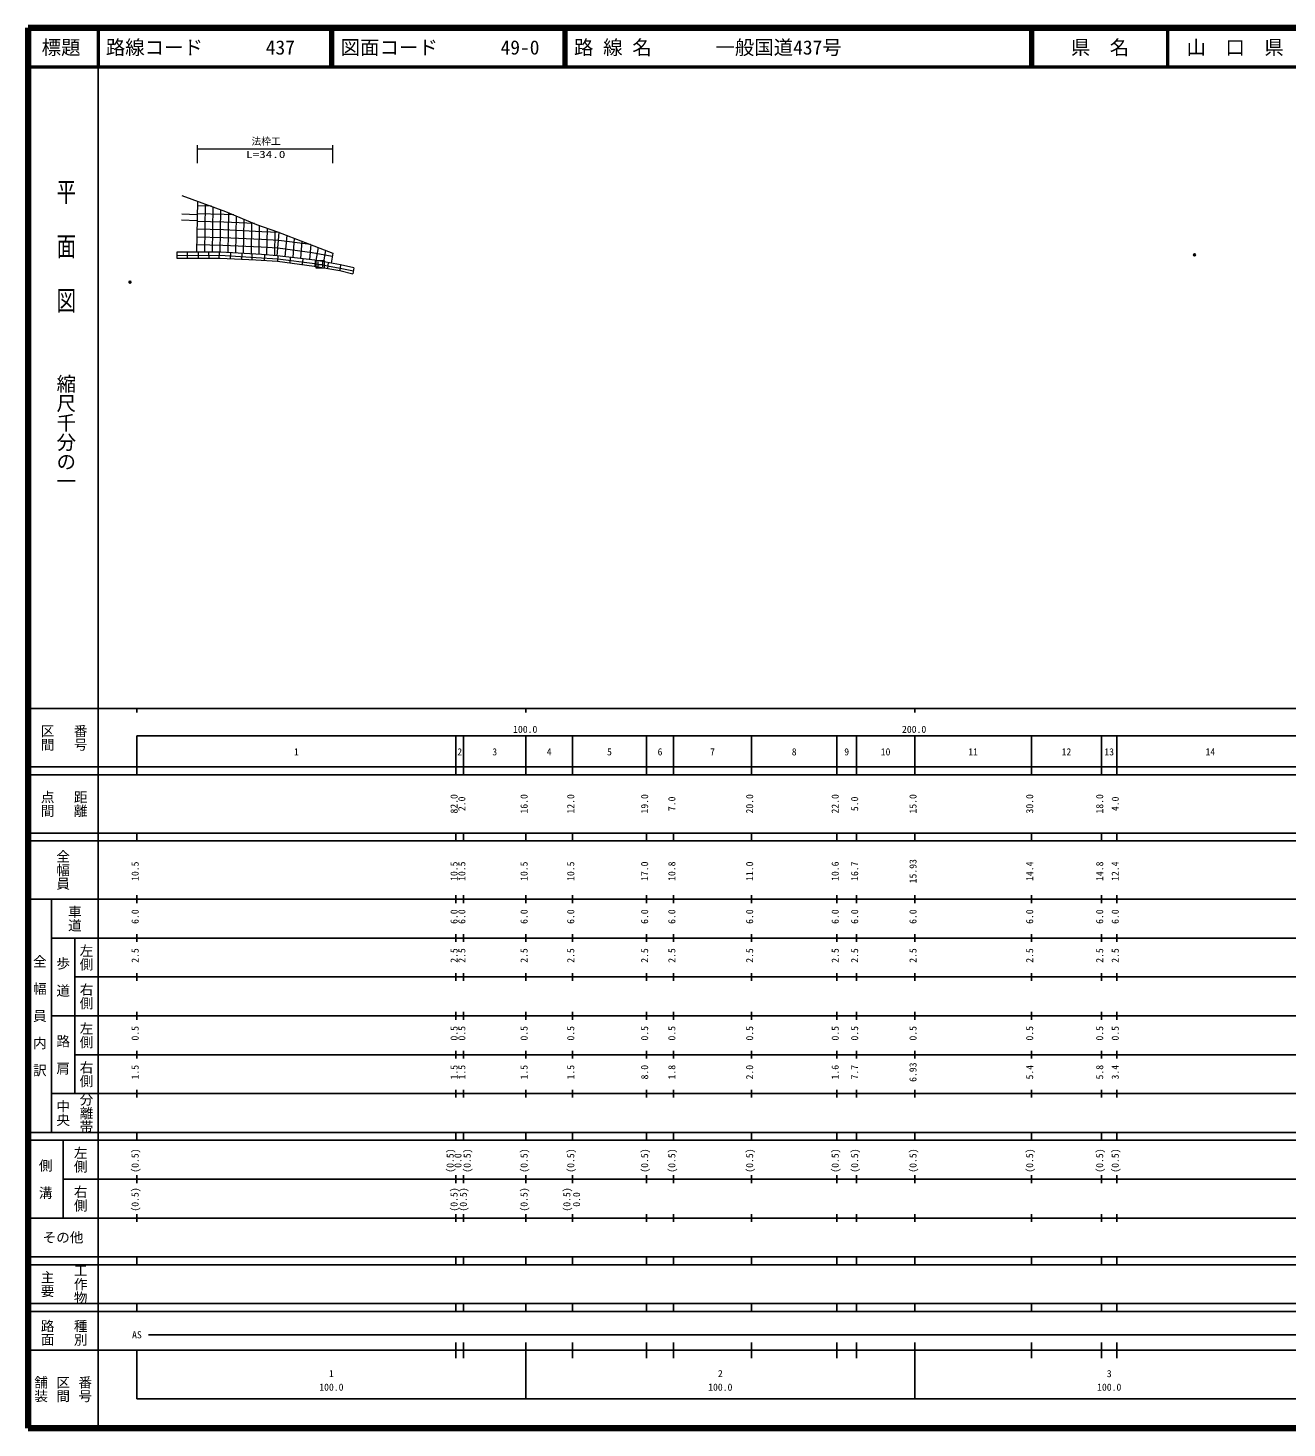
# Model space of a CAD drawing. Units: millimetres on the paper, with parts at other scales. Extents: x 40 to 680, y 20 to 380.
# Drawn here: x 40 to 363.7, y 20 to 380 of the extents above; entities that cross this region are included whole.
import ezdxf
from ezdxf.enums import TextEntityAlignment as Align

# ---------------------------------------------------------------- set-up
doc = ezdxf.new("R2010")
doc.units = ezdxf.units.MM
doc.header["$PDMODE"] = 32
doc.header["$PDSIZE"] = 0.5
for name, color, linetype, lineweight in [('M-BGD', 7, 'Continuous', 13), ('M-STR-HTXT', 7, 'Continuous', 13), ('M-TTL', 2, 'Continuous', 140), ('M-TTL-BAND', 7, 'Continuous', 25), ('M-TTL-LINE', 7, 'Continuous', 50)]:
    doc.layers.add(name, color=color, linetype=linetype, lineweight=lineweight)
doc.layers.add('M-OTRS', color=6, linetype='Continuous')
doc.layers.add('M-TTL-TXT', color=7, linetype='Continuous')
doc.styles.add('@ＭＳ ゴシック', font='')
doc.styles.add('ＭＳ ゴシック', font='')
doc.styles.get('@ＭＳ ゴシック').set_extended_font_data('@MS Gothic')
doc.styles.get('ＭＳ ゴシック').set_extended_font_data('MS Gothic')

msp = doc.modelspace()

# ---------------------------------------------------------------- linework, layer by layer
at = {"layer": 'M-BGD'}
for p, q in [((83.556, 335.451), (83.353, 322.345)), ((83.502, 331.981), (79.517, 332.102)), ((87.169, 334.149), (83.537, 334.24)), ((85.545, 334.734), (85.354, 322.35)), ((87.534, 334.018), (87.354, 322.354)), ((89.524, 333.302), (89.354, 322.359)), ((91.512, 332.539), (91.353, 322.253)), ((93.499, 331.7), (93.351, 322.132)), ((79.466, 330.651), (83.48, 330.513)), ((95.486, 330.861), (95.349, 322.01)), ((97.474, 330.022), (97.348, 321.888)), ((99.462, 329.234), (99.346, 321.767)), ((101.451, 328.543), (101.344, 321.621)), ((103.441, 327.852), (103.342, 321.464)), ((104.082, 321.405), (104.557, 327.389)), ((106.508, 326.691), (106.07, 321.174)), ((108.454, 325.934), (108.058, 320.943)), ((110.4, 325.177), (110.046, 320.711)), ((112.687, 324.289), (112.381, 320.44)), ((78.276, 322.334), (78.234, 320.85)), ((89.616, 322.359), (78.276, 322.334)), ((80.959, 322.34), (80.959, 320.841)), ((83.728, 322.346), (83.744, 320.831)), ((86.447, 322.352), (86.463, 320.821)), ((89.116, 322.358), (89.099, 320.812)), ((92.048, 322.211), (91.951, 320.687)), ((94.938, 322.035), (94.881, 320.542)), ((97.556, 321.876), (97.539, 320.41)), ((100.781, 321.666), (100.694, 320.232)), ((104.236, 321.388), (104.145, 320.025)), ((107.388, 321.021), (107.291, 319.592)), ((110.634, 320.643), (110.504, 319.149)), ((114.586, 323.55), (113.99, 320.236)), ((116.485, 322.812), (115.955, 319.863)), ((118.385, 322.074), (117.92, 319.491)), ((113.852, 320.263), (113.754, 318.695)), ((114.508, 319.852), (114.508, 318.602)), ((114.508, 319.227), (115.758, 319.227)), ((115.758, 319.852), (115.758, 318.602)), ((117.153, 319.667), (116.987, 318.16)), ((120.367, 319.087), (120.205, 317.627)), ((123.797, 318.348), (123.518, 316.776))]:
    msp.add_line(p, q, dxfattribs=at)
for points in [[(79.566, 336.888), (90.759, 332.857), (98.78, 329.47), (104.171, 327.599), (118.385, 322.074)], [(92.896, 331.955), (90.398, 332.068), (83.506, 332.24)], [(104.557, 327.389), (100.143, 327.621), (90.258, 328.07), (83.444, 328.241)], [(98.209, 329.711), (90.328, 330.069), (83.475, 330.241)], [(118.24, 321.267), (113.085, 322.223), (104.267, 323.398), (99.947, 323.626), (90.117, 324.073), (83.383, 324.241)], [(112.668, 324.296), (104.452, 325.391), (100.045, 325.623), (90.187, 326.072), (83.414, 326.241)], [(78.234, 320.85), (89.44, 320.811), (98.598, 320.358), (104.171, 320.023), (113.585, 318.723), (120.205, 317.627), (123.518, 316.776)], [(78.253, 321.522), (89.353, 321.568), (98.649, 321.013), (104.222, 320.666), (113.749, 319.44), (120.293, 318.284), (123.655, 317.549)], [(113.769, 320.278), (104.082, 321.405), (100.02, 321.726), (89.616, 322.359)], [(123.797, 318.348), (120.367, 319.087), (113.769, 320.278)]]:
    msp.add_lwpolyline(points, dxfattribs=at)
msp.add_lwpolyline([(114.133, 318.227), (114.133, 320.227), (116.133, 320.227), (116.133, 318.227)], close=True, dxfattribs=at)
at = {"layer": 'M-OTRS'}
for p in [(339.944, 321.661), (66.23, 314.672)]:
    msp.add_point(p, dxfattribs=at)
at = {"layer": 'M-STR-HTXT'}
for p, q in [((83.556, 345.23), (83.556, 349.901)), ((118.385, 345.23), (118.385, 349.901)), ((83.556, 348.901), (118.385, 348.901))]:
    msp.add_line(p, q, dxfattribs=at)
at = {"layer": 'M-TTL'}
for p, q in [((40, 380), (40, 20)), ((680, 380), (40, 380)), ((40, 20), (680, 20))]:
    msp.add_line(p, q, dxfattribs=at)
at = {"layer": 'M-TTL-BAND'}
for p, q in [((58, 370), (58, 20)), ((40, 205), (579, 205)), ((68, 205), (68, 204)), ((168, 205), (168, 204)), ((268, 205), (268, 204)), ((68, 198), (579, 198)), ((68, 198), (68, 188)), ((150, 188), (150, 198)), ((152, 188), (152, 198)), ((168, 188), (168, 198)), ((180, 188), (180, 198)), ((199, 188), (199, 198)), ((206, 188), (206, 198)), ((226, 188), (226, 198)), ((248, 188), (248, 198)), ((253, 188), (253, 198)), ((268, 188), (268, 198)), ((298, 188), (298, 198)), ((316, 188), (316, 198)), ((320, 188), (320, 198)), ((40, 190), (579, 190)), ((40, 188), (579, 188)), ((40, 173), (579, 173)), ((68, 171), (68, 173)), ((150, 171), (150, 173)), ((152, 171), (152, 173)), ((168, 171), (168, 173)), ((180, 171), (180, 173)), ((199, 171), (199, 173)), ((206, 171), (206, 173)), ((226, 171), (226, 173)), ((248, 171), (248, 173)), ((253, 171), (253, 173)), ((268, 171), (268, 173)), ((298, 171), (298, 173)), ((316, 171), (316, 173)), ((320, 171), (320, 173)), ((40, 171), (579, 171)), ((40, 156), (579, 156)), ((46, 96), (46, 156)), ((68, 155), (68, 157)), ((150, 155), (150, 157)), ((152, 155), (152, 157)), ((168, 155), (168, 157)), ((180, 155), (180, 157)), ((199, 155), (199, 157)), ((206, 155), (206, 157)), ((226, 155), (226, 157)), ((248, 155), (248, 157)), ((253, 155), (253, 157)), ((268, 155), (268, 157)), ((298, 155), (298, 157)), ((316, 155), (316, 157)), ((320, 155), (320, 157)), ((46, 146), (579, 146)), ((52, 146), (52, 106)), ((68, 145), (68, 147)), ((150, 145), (150, 147)), ((152, 145), (152, 147)), ((168, 145), (168, 147)), ((180, 145), (180, 147)), ((199, 145), (199, 147)), ((206, 145), (206, 147)), ((226, 145), (226, 147)), ((248, 145), (248, 147)), ((253, 145), (253, 147)), ((268, 145), (268, 147)), ((298, 145), (298, 147)), ((316, 145), (316, 147)), ((320, 145), (320, 147)), ((68, 135), (68, 137)), ((150, 135), (150, 137)), ((152, 135), (152, 137)), ((168, 135), (168, 137)), ((180, 135), (180, 137)), ((199, 135), (199, 137)), ((206, 135), (206, 137)), ((226, 135), (226, 137)), ((248, 135), (248, 137)), ((253, 135), (253, 137)), ((268, 135), (268, 137)), ((298, 135), (298, 137)), ((316, 135), (316, 137)), ((320, 135), (320, 137)), ((52, 136), (579, 136)), ((46, 126), (579, 126)), ((68, 125), (68, 127)), ((150, 125), (150, 127)), ((152, 125), (152, 127)), ((168, 125), (168, 127)), ((180, 125), (180, 127)), ((199, 125), (199, 127)), ((206, 125), (206, 127)), ((226, 125), (226, 127)), ((248, 125), (248, 127)), ((253, 125), (253, 127)), ((268, 125), (268, 127)), ((298, 125), (298, 127)), ((316, 125), (316, 127)), ((320, 125), (320, 127)), ((52, 116), (579, 116)), ((68, 115), (68, 117)), ((150, 115), (150, 117)), ((152, 115), (152, 117)), ((168, 115), (168, 117)), ((180, 115), (180, 117)), ((199, 115), (199, 117)), ((206, 115), (206, 117)), ((226, 115), (226, 117)), ((248, 115), (248, 117)), ((253, 115), (253, 117)), ((268, 115), (268, 117)), ((298, 115), (298, 117)), ((316, 115), (316, 117)), ((320, 115), (320, 117)), ((46, 106), (579, 106)), ((68, 105), (68, 107)), ((150, 105), (150, 107)), ((152, 105), (152, 107)), ((168, 105), (168, 107)), ((180, 105), (180, 107)), ((199, 105), (199, 107)), ((206, 105), (206, 107)), ((226, 105), (226, 107)), ((248, 105), (248, 107)), ((253, 105), (253, 107)), ((268, 105), (268, 107)), ((298, 105), (298, 107)), ((316, 105), (316, 107)), ((320, 105), (320, 107)), ((40, 96), (579, 96)), ((40, 94), (579, 94)), ((49, 94), (49, 74)), ((68, 94), (68, 96)), ((150, 94), (150, 96)), ((152, 94), (152, 96)), ((168, 94), (168, 96)), ((180, 94), (180, 96)), ((199, 94), (199, 96)), ((206, 94), (206, 96)), ((226, 94), (226, 96)), ((248, 94), (248, 96)), ((253, 94), (253, 96)), ((268, 94), (268, 96)), ((298, 94), (298, 96)), ((316, 94), (316, 96)), ((320, 94), (320, 96)), ((49, 84), (579, 84)), ((68, 83), (68, 85)), ((150, 83), (150, 85)), ((152, 83), (152, 85)), ((168, 83), (168, 85)), ((180, 83), (180, 85)), ((199, 83), (199, 85)), ((206, 83), (206, 85)), ((226, 83), (226, 85)), ((248, 83), (248, 85)), ((253, 83), (253, 85)), ((268, 83), (268, 85)), ((298, 83), (298, 85)), ((316, 83), (316, 85)), ((320, 83), (320, 85)), ((40, 74), (579, 74)), ((68, 73), (68, 75)), ((150, 73), (150, 75)), ((152, 73), (152, 75)), ((168, 73), (168, 75)), ((180, 73), (180, 75)), ((199, 73), (199, 75)), ((206, 73), (206, 75)), ((226, 73), (226, 75)), ((248, 73), (248, 75)), ((253, 73), (253, 75)), ((268, 73), (268, 75)), ((298, 73), (298, 75)), ((316, 73), (316, 75)), ((320, 73), (320, 75)), ((40, 64), (579, 64)), ((40, 62), (579, 62)), ((68, 62), (68, 64)), ((150, 62), (150, 64)), ((152, 62), (152, 64)), ((168, 62), (168, 64)), ((180, 62), (180, 64)), ((199, 62), (199, 64)), ((206, 62), (206, 64)), ((226, 62), (226, 64)), ((248, 62), (248, 64)), ((253, 62), (253, 64)), ((268, 62), (268, 64)), ((298, 62), (298, 64)), ((316, 62), (316, 64)), ((320, 62), (320, 64)), ((40, 52), (579, 52)), ((68, 50), (68, 52)), ((150, 50), (150, 52)), ((152, 50), (152, 52)), ((168, 50), (168, 52)), ((180, 50), (180, 52)), ((199, 50), (199, 52)), ((206, 50), (206, 52)), ((226, 50), (226, 52)), ((248, 50), (248, 52)), ((253, 50), (253, 52)), ((268, 50), (268, 52)), ((298, 50), (298, 52)), ((316, 50), (316, 52)), ((320, 50), (320, 52)), ((40, 50), (579, 50)), ((71, 44), (531, 44)), ((40, 40), (579, 40)), ((68, 40), (68, 27.5)), ((150, 38), (150, 42)), ((152, 38), (152, 42)), ((168, 27.5), (168, 42)), ((180, 38), (180, 42)), ((199, 38), (199, 42)), ((206, 38), (206, 42)), ((226, 38), (226, 42)), ((248, 38), (248, 42)), ((253, 38), (253, 42)), ((268, 27.5), (268, 42)), ((298, 38), (298, 42)), ((316, 38), (316, 42)), ((320, 38), (320, 42)), ((68, 27.5), (579, 27.5))]:
    msp.add_line(p, q, dxfattribs=at)
at = {"layer": 'M-TTL-LINE'}
for p, q in [((58, 380), (58, 370)), ((117.75, 380), (117.75, 370)), ((118.25, 380), (118.25, 370)), ((177.75, 380), (177.75, 370)), ((178.25, 380), (178.25, 370)), ((297.75, 380), (297.75, 370)), ((298.25, 380), (298.25, 370)), ((333, 380), (333, 370)), ((40, 370), (680, 370))]:
    msp.add_line(p, q, dxfattribs=at)

# ---------------------------------------------------------------- texts
at = {"layer": 'M-STR-HTXT', "style": 'ＭＳ ゴシック'}
msp.add_text('法枠工', height=1.833, dxfattribs=at).set_placement((97.47, 349.401), align=Align.BOTTOM_LEFT)
at = {"layer": 'M-STR-HTXT', "style": 'ＭＳ ゴシック', "width": 1.35}
msp.add_text('L=34.0', height=1.833, dxfattribs=at).set_placement((96.08, 346.031), align=Align.BOTTOM_LEFT)
at = {"layer": 'M-TTL-BAND', "style": '@ＭＳ ゴシック', "width": 1.4}
msp.add_text('平  面  図', height=3.666, rotation=270, dxfattribs=at).set_placement((49.777, 306.475), align=Align.MIDDLE_RIGHT)
at = {"layer": 'M-TTL-BAND', "style": '@ＭＳ ゴシック'}
msp.add_text('縮尺千分の一', height=3.666, rotation=270, dxfattribs=at).set_placement((49.777, 261.03), align=Align.MIDDLE_RIGHT)
for s, p in [('区間', (45, 197.5)), ('番号', (53.5, 197.5)), ('点間', (45, 180.5)), ('距離', (53.5, 180.5)), ('全幅員', (49, 163.5)), ('車道', (52, 151)), ('左側', (55, 141)), ('全\u3000幅\u3000員\u3000内\u3000訳', (43, 126)), ('歩\u3000道', (49, 136)), ('右側', (55, 131)), ('左側', (55, 121)), ('路\u3000肩', (49, 116)), ('右側', (55, 111)), ('分離帯', (55, 101)), ('中央', (49, 101)), ('左側', (53.5, 89)), ('側\u3000溝', (44.5, 84)), ('右側', (53.5, 79)), ('工作物', (53.5, 57)), ('主要', (45, 57)), ('路面', (45, 44.5)), ('種別', (53.5, 44.5)), ('舗装', (43.333, 30)), ('区間', (49, 30)), ('番号', (54.667, 30))]:
    msp.add_text(s, height=2.566, rotation=270, dxfattribs=at).set_placement(p, align=Align.MIDDLE_CENTER)
at = {"layer": 'M-TTL-BAND', "style": 'ＭＳ ゴシック'}
for s, p in [('100.0', (167.844, 198.195)), ('200.0', (267.844, 198.195)), ('1', (109, 192.405)), ('2', (151, 192.405)), ('3', (160, 192.405)), ('4', (174, 192.405)), ('5', (189.5, 192.405)), ('6', (202.5, 192.405)), ('7', (216, 192.405)), ('8', (237, 192.405)), ('9', (250.5, 192.405)), ('10', (260.5, 192.405)), ('11', (283, 192.405)), ('12', (307, 192.405)), ('13', (318, 192.405)), ('14', (344, 192.405)), ('AS', (68, 42.5)), ('1', (118, 32.523)), ('2', (218, 32.523)), ('3', (318, 32.523)), ('100.0', (118, 29.033)), ('100.0', (218, 29.033)), ('100.0', (318, 29.033))]:
    msp.add_text(s, height=1.833, dxfattribs=at).set_placement(p, align=Align.BOTTOM_CENTER)
for s, p in [('82.0', (151, 180.5)), ('2.0', (153, 180.5)), ('16.0', (169, 180.5)), ('12.0', (181, 180.5)), ('19.0', (200, 180.5)), ('7.0', (207, 180.5)), ('20.0', (227, 180.5)), ('22.0', (249, 180.5)), ('5.0', (254, 180.5)), ('15.0', (269, 180.5)), ('30.0', (299, 180.5)), ('18.0', (317, 180.5)), ('4.0', (321, 180.5)), ('15.93', (269, 163.174)), ('10.5', (69, 163.174)), ('10.5', (151, 163.174)), ('10.5', (153, 163.174)), ('10.5', (169, 163.174)), ('10.5', (181, 163.174)), ('17.0', (200, 163.174)), ('10.8', (207, 163.174)), ('11.0', (227, 163.174)), ('10.6', (249, 163.174)), ('16.7', (254, 163.174)), ('14.4', (299, 163.174)), ('14.8', (317, 163.174)), ('12.4', (321, 163.174)), ('6.0', (69, 151.5)), ('6.0', (151, 151.5)), ('6.0', (153, 151.5)), ('6.0', (169, 151.5)), ('6.0', (181, 151.5)), ('6.0', (200, 151.5)), ('6.0', (207, 151.5)), ('6.0', (227, 151.5)), ('6.0', (249, 151.5)), ('6.0', (254, 151.5)), ('6.0', (269, 151.5)), ('6.0', (299, 151.5)), ('6.0', (317, 151.5)), ('6.0', (321, 151.5)), ('2.5', (69, 141.5)), ('2.5', (151, 141.5)), ('2.5', (153, 141.5)), ('2.5', (169, 141.5)), ('2.5', (181, 141.5)), ('2.5', (200, 141.5)), ('2.5', (207, 141.5)), ('2.5', (227, 141.5)), ('2.5', (249, 141.5)), ('2.5', (254, 141.5)), ('2.5', (269, 141.5)), ('2.5', (299, 141.5)), ('2.5', (317, 141.5)), ('2.5', (321, 141.5)), ('0.5', (69, 121.5)), ('0.5', (151, 121.5)), ('0.5', (153, 121.5)), ('0.5', (169, 121.5)), ('0.5', (181, 121.5)), ('0.5', (200, 121.5)), ('0.5', (207, 121.5)), ('0.5', (227, 121.5)), ('0.5', (249, 121.5)), ('0.5', (254, 121.5)), ('0.5', (269, 121.5)), ('0.5', (299, 121.5)), ('0.5', (317, 121.5)), ('0.5', (321, 121.5)), ('1.5', (69, 111.5)), ('1.5', (151, 111.5)), ('1.5', (153, 111.5)), ('1.5', (169, 111.5)), ('1.5', (181, 111.5)), ('8.0', (200, 111.5)), ('1.8', (207, 111.5)), ('2.0', (227, 111.5)), ('1.6', (249, 111.5)), ('7.7', (254, 111.5)), ('6.93', (269, 111.5)), ('5.4', (299, 111.5)), ('5.8', (317, 111.5)), ('3.4', (321, 111.5)), ('(0.5)', (69, 88.764)), ('(0.5)', (150, 88.764)), ('0.0', (152, 88.764)), ('(0.5)', (154.37, 88.764)), ('(0.5)', (169, 88.764)), ('(0.5)', (181, 88.764)), ('(0.5)', (200, 88.764)), ('(0.5)', (207, 88.764)), ('(0.5)', (227, 88.764)), ('(0.5)', (249, 88.764)), ('(0.5)', (254, 88.764)), ('(0.5)', (269, 88.764)), ('(0.5)', (299, 88.764)), ('(0.5)', (317, 88.764)), ('(0.5)', (321, 88.764)), ('(0.5)', (69, 78.764)), ('(0.5)', (151, 78.764)), ('(0.5)', (153.37, 78.764)), ('(0.5)', (169, 78.764)), ('(0.5)', (180, 78.764)), ('0.0', (182.5, 78.764))]:
    msp.add_text(s, height=1.833, rotation=90, dxfattribs=at).set_placement(p, align=Align.BOTTOM_CENTER)
msp.add_text('その他', height=2.566, dxfattribs=at).set_placement((49, 69), align=Align.MIDDLE_CENTER)
at = {"layer": 'M-TTL-TXT', "style": 'ＭＳ ゴシック'}
for s, p in [('標題', (48.5, 375)), ('県\u3000名', (315.625, 375)), ('山\u3000口\u3000県', (350.375, 375))]:
    msp.add_text(s, height=3.666, dxfattribs=at).set_placement(p, align=Align.MIDDLE_CENTER)
for s, p in [('路線コード', (60, 375)), ('437', (101.142, 375)), ('図面コード', (120.38, 375)), ('49-0', (161.521, 375)), ('路 線 名', (180.38, 375)), ('一般国道437号', (216.734, 375))]:
    msp.add_text(s, height=3.666, dxfattribs=at).set_placement(p, align=Align.MIDDLE_LEFT)

doc.saveas('drawing.dxf')
